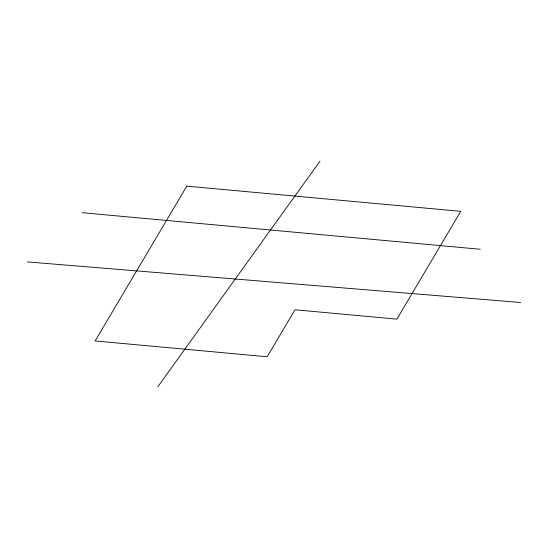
<?xml version="1.0" encoding="UTF-8"?>
<svg xmlns="http://www.w3.org/2000/svg" width="548" height="548" viewBox="0 0 548 548"><rect width="100%" height="100%" fill="white"/><g stroke="black" fill="none" stroke-linecap="round" stroke-linejoin="round"><path stroke-width="0.82" d="M157.769 386.861L319.991 161.139M27.4 261.903L520.6 302.51M82.029 212.679L480.233 249.272M186.799 186.156L95.126 340.959L267.164 356.762L294.995 309.778L396.91 319.142L460.758 211.329L186.799 186.156"/></g></svg>
